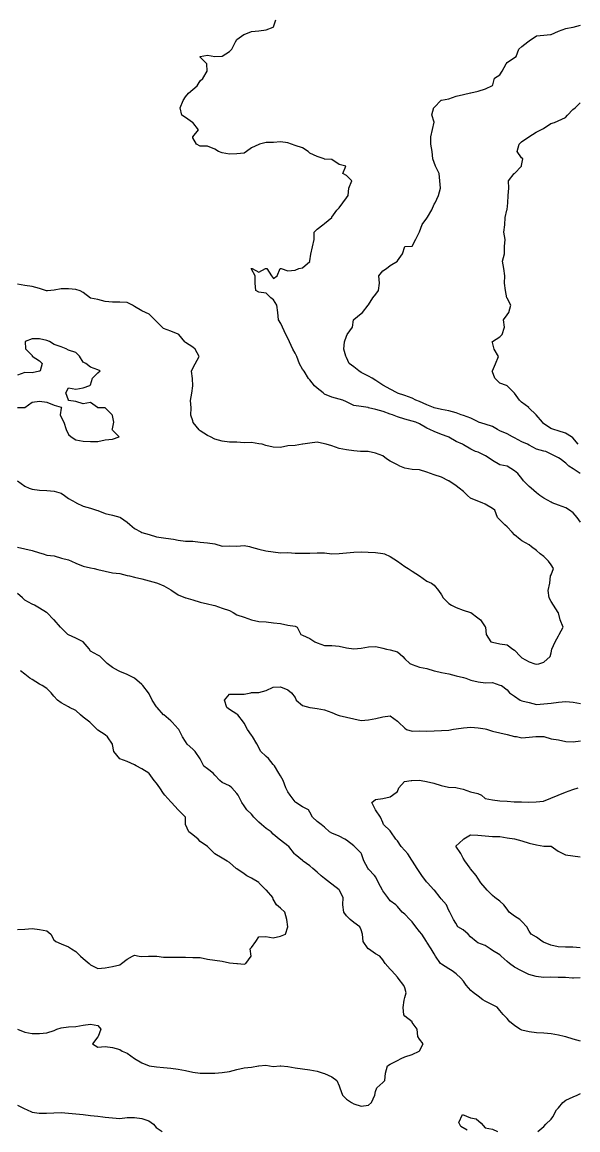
# Model space of a CAD drawing. Extents: x 597 to 1462, y 540 to 1101.
# Drawn here: x 783.2 to 857.6, y 746.8 to 895 of the extents above; entities that cross this region are included whole.
import ezdxf

# ---------------------------------------------------------------- set-up
doc = ezdxf.new("R2010")
doc.units = 0
doc.layers.add('TEST', color=7, linetype='CONTINUOUS')

msp = doc.modelspace()

# ---------------------------------------------------------------- linework, layer by layer
at = {"layer": 'TEST', "color": 7}
for points in [[(857.959478, 828.09224), (857.540153, 828.744456), (856.98107, 829.346549), (856.491923, 829.722949), (856.002747, 830.010674), (855.024396, 830.392436), (854.185772, 830.701385), (854.045818, 830.755515), (853.06741, 831.299075), (852.540586, 831.679624), (852.089002, 832.005731), (851.355224, 832.657975), (851.110538, 832.8638), (850.338096, 833.636129), (850.132356, 833.962322), (849.573245, 834.614537), (849.153919, 834.981567), (848.175596, 835.586115), (848.143084, 835.5943), (847.196285, 835.757142), (846.217877, 836.355086), (845.891769, 836.572397), (845.239525, 836.984329), (844.261202, 837.447766), (843.93501, 837.55089), (843.282794, 837.876998), (842.304358, 838.463992), (842.182043, 838.529298), (841.32595, 838.909846), (840.347626, 839.450217), (840.249752, 839.507565), (839.369275, 839.833729), (838.390867, 840.219216), (837.803873, 840.485973), (837.412685, 840.691826), (836.434277, 841.234031), (835.945129, 841.464381), (835.455953, 841.627731), (834.477545, 841.864995), (833.499194, 842.198526), (832.800299, 842.443212), (832.52087, 842.531999), (831.542434, 842.908879), (830.564111, 843.176934), (829.585788, 843.416286), (829.553276, 843.424471), (828.606476, 843.571396), (827.628125, 843.703984), (826.649802, 844.17696), (826.160541, 844.402879), (825.671394, 844.565721), (824.692986, 844.830897), (823.714634, 845.241446), (823.519082, 845.381456), (822.736395, 846.033643), (822.380767, 846.359808), (821.758128, 847.120735), (821.580159, 847.338046), (820.9753, 848.316398), (820.77972, 848.561084), (820.360395, 849.294862), (820.01868, 850.273214), (819.801482, 850.708062), (819.451978, 851.251622), (819.006462, 852.229945), (818.82313, 852.719206), (818.556374, 853.208297), (818.11162, 854.186705), (817.844779, 854.67588), (817.551437, 855.165113), (817.468802, 856.143464), (817.311181, 857.121788), (816.86654, 857.820711), (816.540376, 858.100111), (815.888132, 858.752439), (814.909724, 858.861236), (814.518564, 859.078547), (814.420689, 860.056955), (814.420689, 861.03525), (813.93157, 861.92473), (813.899058, 862.013545), (813.93157, 862.046057), (814.020329, 862.013545), (814.909724, 861.52437), (815.799176, 862.013545), (815.887963, 862.038381), (815.976778, 862.013545), (816.621599, 861.035137), (816.866314, 860.70903), (817.35549, 861.035137), (817.755681, 862.013545), (817.844496, 862.034148), (817.891458, 862.013545), (818.823187, 861.734032), (819.801538, 861.817881), (820.290714, 862.013545), (820.779946, 862.135832), (821.744497, 862.991953), (821.75635, 863.08074), (821.87875, 863.970107), (822.082543, 864.948515), (822.343175, 865.926867), (822.343175, 866.905275), (822.734363, 867.296435), (823.468198, 867.883457), (823.712884, 868.046694), (824.672073, 868.862034), (824.692675, 868.908996), (825.344919, 869.840838), (825.671083, 870.166917), (826.160146, 870.819189), (826.649435, 871.471433), (826.894121, 871.797597), (826.975599, 872.776005), (827.383128, 873.754357), (826.649322, 874.488134), (826.16009, 874.732821), (826.560337, 875.711229), (825.670914, 875.955944), (824.692506, 876.600709), (823.714182, 876.642901), (823.667192, 876.689919), (822.735351, 877.016055), (821.757056, 877.472663), (821.512341, 877.668214), (820.778535, 878.15739), (819.800127, 878.483554), (819.310951, 878.646792), (818.821776, 878.842456), (817.843368, 878.972956), (816.865044, 878.891507), (815.886721, 878.891507), (814.997241, 878.646792), (814.908454, 878.62619), (813.930102, 878.156233), (813.277887, 877.667057), (812.951694, 877.471477), (811.973371, 877.387544), (810.994963, 877.340583), (810.016612, 877.503876), (809.527464, 877.667114), (809.038204, 877.993278), (808.059908, 878.400835), (807.081444, 878.400835), (806.592296, 878.645522), (806.103149, 879.535002), (806.070637, 879.623817), (806.103149, 879.656329), (806.836842, 880.6031), (806.103149, 881.549899), (806.056131, 881.582411), (805.124318, 882.234655), (804.63517, 882.560819), (804.390427, 883.53917), (804.798097, 884.517522), (805.124148, 885.006754), (805.515393, 885.49593), (806.10233, 885.985078), (806.689437, 886.474338), (807.080597, 887.126497), (807.406733, 887.452661), (808.027481, 888.431013), (807.970162, 889.409421), (807.080682, 890.298901), (807.04817, 890.38766), (807.080682, 890.408262), (808.05909, 890.552223), (809.037413, 890.408262), (810.015765, 890.420115), (810.994173, 891.04075), (811.320337, 891.366914), (811.776944, 892.345266), (811.972524, 892.67143), (812.904253, 893.323674), (812.951243, 893.356186), (813.929566, 893.744072), (814.907974, 893.81412), (815.886382, 893.977357), (816.818139, 894.303549), (816.865129, 894.350511), (817.191208, 895.282296)], [(857.943928, 834.631866), (856.977656, 835.234015), (856.434152, 835.610443), (855.999304, 836.001631), (855.265526, 836.588682), (855.020811, 836.711081), (854.042403, 837.21767), (853.343536, 837.567146), (853.064052, 837.614164), (852.085728, 837.876462), (851.107292, 838.406052), (850.862606, 838.545667), (850.128828, 838.832066), (849.150476, 839.373566), (848.883635, 839.524131), (848.172153, 839.896975), (847.193717, 840.302049), (846.867665, 840.502568), (846.215309, 840.893784), (845.236985, 841.204341), (844.328512, 841.481004), (844.258408, 841.513516), (843.28, 842.0205), (842.301677, 842.36498), (842.022192, 842.458311), (841.323353, 842.71567), (840.345002, 842.98172), (839.366594, 843.160057), (838.388186, 843.396587), (838.290368, 843.437199), (837.409834, 843.81199), (836.431511, 844.240996), (835.94225, 844.415776), (835.453103, 844.695176), (834.474751, 845.060598), (833.496343, 845.373723), (833.42068, 845.394325), (832.517625, 845.883501), (831.614542, 846.372733), (831.538878, 846.424493), (830.560527, 847.042418), (830.071294, 847.351395), (829.582119, 847.618236), (828.603795, 848.112351), (828.324282, 848.329662), (827.625472, 848.873109), (827.023407, 849.307957), (826.646895, 850.123297), (826.576819, 850.286535), (826.320618, 851.264943), (826.379546, 852.243294), (826.64633, 852.9771), (826.755183, 853.221815), (827.46184, 854.200223), (827.608764, 855.178546), (827.624569, 855.203382), (828.602977, 855.994818), (828.798557, 856.158055), (829.562024, 857.136407), (829.582627, 857.168919), (830.169677, 858.115802), (830.560922, 858.604978), (830.952025, 859.094126), (831.0499, 860.072534), (830.979852, 861.050885), (831.538906, 861.703129), (832.028082, 862.029293), (832.517258, 862.420482), (833.464057, 863.007476), (833.496569, 863.054437), (834.148813, 863.986279), (834.443453, 864.964602), (834.475965, 864.985204), (835.454373, 865.013991), (835.943549, 865.945719), (836.418924, 866.924156), (836.430777, 866.948991), (836.786434, 867.903438), (837.408988, 868.75956), (837.484623, 868.881903), (838.086716, 869.860254), (838.387875, 870.642941), (838.510275, 870.838521), (838.974982, 871.816929), (839.257741, 872.795337), (839.148888, 873.773689), (839.040063, 874.751984), (838.583455, 875.73042), (838.387875, 876.219596), (838.225005, 876.708744), (838.108391, 877.68718), (837.953225, 878.665503), (837.953225, 879.643911), (838.170564, 880.622234), (838.371873, 881.600642), (838.061711, 882.578994), (838.356351, 883.557402), (838.388863, 883.582238), (839.343367, 884.53677), (839.368202, 884.544954), (840.34661, 884.733224), (841.324934, 885.08095), (842.303342, 885.319993), (843.235127, 885.515573), (843.282117, 885.527426), (844.260525, 885.734069), (845.238848, 886.050356), (846.198065, 886.49511), (846.218667, 886.583897), (846.463354, 887.473376), (847.197132, 887.962552), (847.490586, 888.451784), (848.012415, 889.430136), (848.175652, 889.570034), (849.15406, 890.245589), (849.34964, 890.408431), (849.740829, 891.386839), (850.131989, 891.713003), (850.914676, 892.365275), (851.11034, 892.487675), (852.088635, 893.148047), (853.067072, 893.235141), (853.956467, 893.343994), (854.045254, 893.355847), (855.023662, 893.779971), (856.002013, 894.127697), (856.933826, 894.323361), (856.979998, 894.335215), (857.958406, 894.591388)], [(857.667153, 838.537285), (856.946188, 839.393406), (856.750608, 839.515778), (855.967864, 840.004953), (854.989513, 840.32172), (854.402462, 840.494327), (854.011331, 840.644949), (853.032923, 841.294935), (852.870052, 841.472904), (852.054769, 842.441632), (852.042915, 842.449816), (851.07828, 843.414367), (851.061629, 843.42622), (850.099364, 844.160026), (849.819879, 844.404741), (849.12104, 845.363874), (849.088528, 845.384476), (848.141729, 846.331303), (848.052942, 846.363815), (847.163462, 846.689979), (846.511219, 847.342223), (846.185139, 848.231703), (846.168488, 848.32049), (846.185139, 848.353002), (846.604408, 849.299773), (847.000536, 850.278124), (846.429854, 851.256532), (846.185139, 852.145928), (846.152627, 852.234715), (846.185139, 852.251366), (847.163462, 852.887608), (847.489627, 853.213687), (847.815706, 854.192095), (847.652469, 855.170531), (848.141645, 855.82269), (848.38636, 856.148826), (848.631046, 857.127178), (848.14187, 858.074062), (848.130017, 858.106574), (847.947984, 859.084982), (847.817371, 860.063305), (847.864361, 861.041657), (847.709224, 862.020065), (847.532553, 862.998416), (847.81771, 863.976824), (847.81771, 864.955148), (847.899159, 865.933556), (847.708857, 866.911907), (847.863966, 867.89023), (847.900599, 868.868667), (848.121184, 869.847075), (848.146019, 869.935834), (848.254816, 870.825229), (848.308946, 871.803637), (848.390452, 872.782045), (848.341063, 873.760396), (849.109977, 874.738748), (849.121831, 874.75173), (850.086494, 875.716281), (850.098348, 875.805068), (850.238274, 876.694463), (850.098348, 876.834445), (849.511326, 877.67304), (849.772325, 878.651364), (850.098517, 878.9775), (851.060838, 879.629772), (851.07749, 879.637956), (852.055898, 880.280492), (852.754736, 880.606599), (853.034221, 880.769893), (854.012572, 881.422165), (854.501748, 881.585402), (854.990924, 881.781039), (855.969332, 882.237562), (856.214019, 882.563698), (856.94774, 883.297532), (857.273904, 883.542218), (857.926148, 884.194462)], [(782.628046, 833.640758), (783.594374, 832.929275), (784.181312, 832.662434), (784.572557, 832.499197), (785.55088, 832.382526), (786.529288, 832.336326), (787.50764, 832.234444), (788.486048, 831.992975), (788.905289, 831.684026), (789.464399, 831.24915), (790.442807, 830.711122), (790.450992, 830.702937), (791.419663, 830.237129), (792.398071, 829.969075), (793.180786, 829.724388), (793.376366, 829.674999), (794.354774, 829.255956), (795.333097, 829.017421), (796.311421, 828.786225), (796.392898, 828.745641), (797.289744, 828.11256), (797.656774, 827.767233), (798.268265, 827.252234), (799.148798, 826.788825), (799.246616, 826.71875), (800.224912, 826.432633), (801.20332, 826.115951), (802.181756, 826.005884), (803.160079, 825.852835), (803.486243, 825.810643), (804.138402, 825.712825), (805.11681, 825.580237), (806.095162, 825.564432), (807.07357, 825.417536), (808.051922, 825.319746), (809.03033, 825.179764), (810.008653, 824.891643), (810.987089, 824.928275), (811.965412, 824.882104), (812.94382, 824.963948), (813.677626, 824.83057), (813.922313, 824.741783), (814.900636, 824.481066), (815.879044, 824.25478), (816.857396, 824.131675), (817.835804, 823.992088), (818.814156, 824.064562), (819.792479, 823.967139), (820.770887, 823.942304), (821.749295, 823.967139), (822.727646, 823.999651), (823.705998, 823.991467), (824.684406, 823.85648), (825.662814, 823.929773), (826.641137, 823.99824), (827.619489, 824.081693), (828.597897, 824.123124), (829.576305, 824.106472), (830.554656, 824.044355), (831.532952, 823.90316), (831.728588, 823.849001), (832.511303, 823.493486), (833.489626, 822.881572), (833.497529, 822.869718), (834.466228, 822.17088), (834.90102, 821.891395), (835.44458, 821.541976), (836.422988, 820.918688), (836.431172, 820.910503), (837.400775, 820.193038), (838.053019, 819.932011), (838.379183, 819.652526), (838.990646, 818.953687), (839.35776, 818.366637), (839.574987, 817.97542), (840.335914, 817.214465), (840.727131, 816.997182), (841.314153, 816.70384), (842.292504, 816.344938), (843.270856, 816.025378), (843.287507, 816.017193), (844.249857, 815.283472), (844.575993, 815.038785), (845.228265, 814.084253), (845.240118, 814.059418), (845.337993, 813.081066), (845.963115, 812.102743), (846.207802, 812.037437), (847.186125, 811.814792), (848.164533, 811.694875), (848.925489, 811.124194), (849.142772, 810.984663), (849.925487, 810.146096), (850.121067, 809.973376), (851.09939, 809.397869), (851.882162, 809.167519), (852.077742, 809.097443), (852.403878, 809.167519), (853.05615, 809.363099), (853.925789, 810.145758), (854.034614, 810.634905), (854.157014, 811.124081), (854.578259, 812.102489), (855.013135, 812.885176), (855.135422, 813.08084), (855.665379, 814.059164), (855.257822, 815.037515), (855.013135, 815.969328), (855.001282, 816.016347), (854.362895, 816.994755), (854.036731, 817.483902), (853.792016, 817.97305), (853.645091, 818.951401), (853.873493, 819.929809), (853.961462, 820.908133), (854.036307, 821.07137), (854.342039, 821.886795), (854.036307, 822.375886), (853.686916, 822.865118), (853.057899, 823.494078), (852.568724, 823.843526), (852.079491, 824.28828), (851.427332, 824.821878), (851.101168, 825.047796), (850.122816, 825.622486), (849.87813, 825.800455), (849.144352, 826.387505), (848.843164, 826.778637), (848.165831, 827.45597), (847.839695, 827.75713), (847.187423, 828.409374), (846.861259, 828.735538), (846.510174, 829.713861), (846.209015, 829.944239), (845.230664, 830.508994), (844.811338, 830.692297), (844.252256, 830.89815), (843.273848, 831.325265), (842.854606, 831.670621), (842.295496, 832.192365), (841.724814, 832.648944), (841.317257, 832.975108), (840.338849, 833.621623), (840.326996, 833.629807), (839.359425, 834.118983), (838.380989, 834.445147), (837.89187, 834.608385), (837.402694, 834.804049), (836.424286, 835.097391), (835.445934, 835.167467), (834.467583, 835.342191), (833.815254, 835.586877), (833.489175, 835.749804), (832.510767, 836.23898), (832.021591, 836.565144), (831.532444, 836.956276), (830.554092, 837.347492), (829.575684, 837.533308), (828.597276, 837.533308), (828.551076, 837.541492), (827.619235, 837.644616), (826.64094, 837.75917), (825.662532, 837.960874), (824.684067, 838.310378), (823.950402, 838.5199), (823.705659, 838.589948), (822.727336, 838.781068), (821.748928, 838.670635), (820.817171, 838.520069), (820.77021, 838.512167), (819.791802, 838.355026), (818.81345, 838.308036), (817.835042, 838.110029), (816.856719, 838.12668), (815.878367, 838.354969), (815.389135, 838.518235), (814.899959, 838.599684), (813.921551, 838.762922), (812.9432, 838.696035), (811.964876, 838.797494), (810.986468, 838.822329), (810.008032, 838.956921), (809.029709, 839.215578), (808.442686, 839.495062), (808.051526, 839.68164), (807.073118, 840.323131), (806.950803, 840.473724), (806.14362, 841.452048), (806.094231, 841.647628), (805.814746, 842.430286), (805.85135, 843.408751), (805.794821, 844.387159), (805.956055, 845.365454), (806.089461, 846.343806), (806.025764, 847.322214), (805.917701, 848.300537), (806.09567, 848.691782), (806.421834, 849.278832), (806.93435, 850.257127), (806.421834, 851.235563), (806.09567, 851.502292), (805.117318, 852.11604), (805.02856, 852.213802), (804.228008, 853.192154), (804.139249, 853.267789), (803.160898, 853.644274), (802.182574, 854.020702), (801.965235, 854.171267), (801.204336, 854.932279), (800.986996, 855.149506), (800.226069, 855.910462), (799.736893, 856.127773), (799.247717, 856.372459), (798.269309, 856.966537), (798.024622, 857.106491), (797.290901, 857.473521), (796.312493, 857.541226), (795.334142, 857.549411), (794.355734, 857.638198), (793.377382, 857.904954), (792.398974, 858.073215), (792.382323, 858.0814), (791.419945, 858.815177), (791.028785, 859.05992), (790.441763, 859.243196), (789.463355, 859.304522), (788.485032, 859.321174), (787.506624, 859.141962), (786.6172, 859.060485), (786.528441, 859.0523), (786.503606, 859.060485), (785.54913, 859.361644), (784.570722, 859.619878), (783.592399, 859.759775), (782.614076, 859.917001)], [(782.61718, 843.454302), (783.595503, 843.454302), (784.573855, 844.172049), (785.552263, 844.27681), (786.530614, 844.136912), (787.508938, 843.764069), (788.487346, 843.469429), (788.519858, 843.436917), (788.487346, 843.34813), (788.347448, 842.458678), (788.487346, 842.132598), (788.813538, 841.480355), (789.139702, 840.501947), (789.465782, 839.849675), (789.791946, 839.523595), (790.44419, 839.132379), (791.422513, 838.936799), (792.400921, 838.871492), (793.379273, 838.871492), (794.357596, 839.132604), (795.336032, 839.197911), (796.225484, 839.524075), (795.336032, 840.41347), (795.30352, 840.502342), (795.336032, 840.591101), (795.531612, 841.480524), (795.336032, 842.369947), (795.289042, 842.458763), (794.357201, 843.390604), (793.37885, 843.407255), (793.331888, 843.439767), (792.400159, 844.092067), (791.421695, 843.928774), (790.4434, 844.222172), (789.465048, 844.386228), (789.432536, 844.41874), (789.072844, 845.397091), (789.464089, 846.049335), (790.442497, 845.885985), (791.42082, 846.049335), (792.3103, 846.375386), (792.399059, 846.464202), (792.643774, 847.353681), (793.37758, 848.087459), (793.703631, 848.332146), (793.37758, 848.495383), (792.399172, 848.821547), (791.7469, 849.310723), (791.420764, 849.50636), (790.931588, 850.289075), (790.442412, 850.778222), (789.464089, 851.127726), (789.137896, 851.267652), (788.485652, 851.547137), (787.507244, 851.87903), (786.920279, 852.24606), (786.52909, 852.409354), (785.550739, 852.613146), (784.572331, 852.637982), (783.640546, 852.246737), (783.682795, 851.268442), (784.572246, 850.378962), (784.604758, 850.290147), (785.551557, 849.703153), (785.942774, 849.311908), (785.640344, 848.3335), (785.551557, 848.300988), (784.573206, 848.087798), (783.594798, 848.137187), (782.616474, 847.74597)], [(782.618309, 824.747766), (783.59666, 824.549646), (784.575068, 824.30256), (785.55342, 824.001401), (786.042652, 823.850751), (786.531743, 823.672753), (787.510151, 823.583994), (788.488559, 823.29181), (789.466911, 823.045035), (789.833997, 822.872399), (790.445375, 822.614956), (791.423783, 822.220071), (792.402248, 821.97211), (792.891367, 821.894076), (793.380543, 821.771676), (794.358894, 821.548692), (795.337302, 821.327741), (796.315626, 821.241719), (797.294034, 820.98072), (797.620226, 820.915414), (798.272442, 820.764848), (799.250793, 820.523802), (800.229201, 820.242709), (801.207553, 820.002086), (801.37079, 819.93678), (802.186187, 819.587276), (803.164538, 819.033584), (803.273391, 818.958739), (804.143003, 818.399657), (805.121439, 817.986794), (805.142041, 817.97861), (806.101202, 817.70683), (807.07961, 817.391841), (808.057933, 817.183928), (808.791739, 817.000625), (809.036426, 816.939326), (810.014749, 816.60907), (810.993185, 816.282906), (811.482333, 816.021878), (811.971621, 815.720719), (812.949916, 815.369634), (813.928268, 815.04999), (813.96078, 815.042087), (814.907579, 814.832594), (815.885987, 814.762518), (816.864339, 814.634361), (817.84269, 814.552996), (818.821098, 814.343503), (819.799393, 814.172843), (820.044108, 814.06399), (820.533284, 813.085582), (820.777971, 812.996766), (821.756322, 812.542248), (822.408566, 812.1074), (822.73473, 811.967502), (823.713054, 811.617998), (824.691462, 811.581394), (825.669813, 811.50573), (826.648221, 811.279811), (827.626573, 811.138248), (828.604896, 811.251617), (829.583304, 811.40873), (830.561712, 811.45572), (831.540064, 811.251928), (832.029296, 811.129528), (832.518387, 811.007241), (833.496823, 810.762526), (834.195634, 810.151063), (834.475118, 809.824899), (835.127306, 809.172712), (835.45347, 809.057734), (836.431793, 808.716443), (837.410201, 808.540054), (838.388553, 808.202037), (838.421065, 808.193852), (839.367892, 807.998188), (840.3463, 807.817763), (841.324623, 807.524816), (842.303031, 807.309086), (842.629111, 807.215839), (843.281355, 806.985856), (844.259791, 806.726805), (845.238086, 806.604405), (846.216494, 806.641066), (847.194846, 806.307987), (847.390426, 806.237911), (848.173197, 805.678914), (848.466539, 805.25956), (849.151436, 804.83157), (849.885242, 804.281152), (850.129928, 804.186635), (851.10828, 803.955072), (852.086688, 803.716876), (853.065096, 803.813509), (854.043448, 803.898599), (855.021771, 804.026248), (856.000179, 804.111395), (856.97853, 804.01479), (857.956938, 803.856012)], [(782.63956, 760.266536), (783.594092, 759.875432), (784.572387, 759.707651), (785.550795, 759.678864), (786.529147, 759.805328), (787.50747, 760.087692), (787.898715, 760.265661), (788.485709, 760.448992), (789.464173, 760.571336), (790.442468, 760.632691), (791.42082, 760.799569), (792.399228, 760.964895), (793.377636, 760.755373), (793.768796, 760.266197), (793.424231, 759.287789), (793.377269, 759.255277), (792.643463, 758.308506), (793.377269, 757.88918), (794.355592, 757.94173), (795.333916, 757.81933), (796.312324, 757.574616), (796.638432, 757.329929), (797.29076, 757.068902), (798.269055, 756.360185), (798.27724, 756.352001), (799.245883, 755.776521), (800.224319, 755.379548), (800.256831, 755.371645), (801.203602, 755.217383), (802.18201, 755.127354), (803.160361, 755.045961), (804.138769, 754.937108), (805.117093, 754.738988), (806.095444, 754.516004), (807.073852, 754.399757), (808.05226, 754.399757), (809.030612, 754.399757), (810.008935, 754.473812), (810.987371, 754.609758), (811.965779, 754.881425), (812.944103, 755.103591), (813.922454, 755.174485), (814.869225, 755.370065), (814.901737, 755.370065), (815.880089, 755.447309), (816.369264, 755.365944), (816.858497, 755.280798), (817.790225, 755.365944), (817.837243, 755.365944), (817.884205, 755.365944), (818.815962, 755.277129), (819.794285, 755.102829), (820.772693, 754.9747), (821.751045, 754.855658), (822.729453, 754.659599), (823.54468, 754.387903), (823.70755, 754.330556), (824.685958, 753.898897), (825.370855, 753.409721), (825.664197, 752.675943), (825.753012, 752.431257), (826.109036, 751.452905), (826.642633, 750.919251), (827.341556, 750.474497), (827.620956, 750.278917), (828.599364, 749.985462), (829.577801, 750.118869), (830.012592, 750.474497), (830.433809, 751.452905), (830.556124, 751.942081), (830.696106, 752.431257), (831.534701, 753.165034), (831.779416, 753.409721), (831.860866, 754.388129), (832.121498, 755.366481), (832.512742, 755.583792), (833.49115, 756.100089), (833.980298, 756.344832), (834.469474, 756.56203), (835.447882, 756.888223), (836.402386, 757.323071), (836.427221, 757.370033), (836.916397, 758.301874), (836.427221, 758.954118), (836.182534, 759.280282), (836.101085, 760.258634), (835.448926, 761.190475), (835.42409, 761.236618), (834.469558, 762.019333), (834.329633, 762.21497), (834.224815, 763.193321), (834.380348, 764.171729), (834.469135, 764.497809), (834.655317, 765.150053), (834.469135, 765.802296), (834.31857, 766.128461), (833.588602, 767.106812), (833.490727, 767.229212), (832.729771, 768.08522), (832.512573, 768.302531), (831.827676, 769.063459), (831.534278, 769.552635), (831.11498, 770.04181), (830.55587, 770.34297), (829.577575, 771.012881), (829.56939, 771.021065), (828.866657, 771.999501), (828.783204, 772.977825), (828.599929, 773.564875), (828.449307, 773.956063), (827.621408, 774.553951), (827.132345, 774.9345), (826.643056, 775.42376), (826.300608, 775.912908), (826.17945, 776.891344), (826.187634, 777.869667), (825.723407, 778.84799), (825.666088, 778.897351), (824.687652, 779.687065), (824.524838, 779.826963), (823.709498, 780.438454), (823.257914, 780.80554), (822.73109, 781.262063), (822.129053, 781.783892), (821.752597, 782.133339), (820.872035, 782.7623), (820.774245, 782.860062), (819.795837, 783.659089), (819.698047, 783.740538), (818.915389, 784.718946), (818.817514, 784.79382), (817.839162, 785.546478), (817.661193, 785.697044), (816.860698, 786.374321), (816.55951, 786.675565), (815.882177, 787.138917), (815.270714, 787.65386), (814.9036, 787.980024), (814.251441, 788.632296), (813.925305, 789.051537), (813.323212, 789.61062), (812.946784, 790.15418), (812.64554, 790.589028), (812.140926, 791.567351), (811.968206, 791.793298), (811.315963, 792.545759), (810.989798, 792.817482), (810.01139, 793.29393), (809.710203, 793.52428), (809.03287, 794.258086), (808.806979, 794.502772), (808.054405, 795.114263), (807.565229, 795.481265), (807.076054, 796.443586), (807.0642, 796.459391), (806.391298, 797.437799), (806.097956, 797.731197), (805.337, 798.416094), (805.119717, 798.742258), (804.684841, 799.394502), (804.222815, 800.372825), (804.14145, 800.454275), (803.313523, 801.351177), (803.162958, 801.529146), (802.184634, 802.319933), (802.172781, 802.327835), (801.295409, 803.306243), (801.206622, 803.404033), (800.656316, 804.284595), (800.22827, 805.140688), (800.146821, 805.263003), (799.413043, 806.241439), (799.249806, 806.404676), (798.271398, 807.213469), (798.259544, 807.221371), (797.291974, 807.739362), (796.313566, 808.145338), (796.150328, 808.19944), (795.334988, 808.644194), (794.601182, 809.177792), (794.356467, 809.457305), (793.657657, 810.156143), (793.378172, 810.306709), (792.399821, 810.855038), (792.221851, 811.134551), (791.4213, 812.102207), (791.405495, 812.11406), (790.443174, 812.565644), (789.464766, 813.022533), (789.342451, 813.092609), (788.486358, 813.94873), (788.364043, 814.071045), (787.507922, 815.035681), (787.496068, 815.047534), (786.531405, 816.012085), (786.498893, 816.023938), (785.552122, 816.610989), (784.89985, 817.002121), (784.573714, 817.111002), (783.595362, 817.687159), (783.269198, 817.980529), (782.617039, 818.567579)], [(782.613793, 773.608394), (783.592201, 773.656964), (784.570525, 773.732628), (785.548848, 773.632383), (786.527256, 773.415072), (787.086366, 772.98028), (787.505608, 772.246502), (787.750322, 772.001816), (788.484128, 771.708361), (789.462424, 771.290362), (789.829538, 771.02352), (790.441001, 770.647036), (791.043094, 770.044943), (791.419522, 769.718779), (792.234834, 769.066535), (792.398156, 768.888566), (793.376507, 768.414207), (794.35483, 768.479541), (795.333267, 768.638714), (796.311562, 768.903834), (796.556277, 769.067128), (797.290083, 769.654122), (798.023804, 770.045366), (798.268491, 770.185349), (798.920706, 770.045366), (799.246899, 769.98006), (800.136378, 770.045366), (800.225166, 770.053269), (801.203461, 770.053269), (801.250479, 770.045084), (802.182207, 769.922713), (803.160615, 769.922713), (804.138967, 769.914528), (805.117375, 769.906344), (806.095726, 769.850605), (807.074134, 769.850605), (808.052458, 769.643567), (809.030866, 769.512587), (810.009217, 769.368936), (810.987625, 769.143102), (811.965977, 769.076215), (812.054736, 769.068031), (812.944216, 768.979216), (813.188902, 769.068031), (813.903517, 770.046439), (813.772114, 771.024847), (813.922708, 771.220427), (814.524858, 772.003114), (814.90089, 772.614576), (815.879298, 772.687841), (816.85765, 772.49229), (817.836058, 772.701783), (818.488302, 772.981296), (818.798436, 773.959619), (818.651539, 774.937971), (818.423165, 775.916379), (817.836114, 776.450033), (817.292554, 776.894787), (816.857791, 777.677446), (816.787715, 777.873026), (815.954539, 778.851377), (815.878903, 778.921425), (814.970374, 779.829954), (814.900326, 779.887274), (813.921974, 780.481944), (813.299364, 780.808108), (812.943736, 781.069136), (811.965384, 781.729112), (811.890539, 781.78646), (810.9874, 782.569119), (810.69403, 782.764699), (810.009104, 783.145332), (809.030809, 783.737462), (809.022625, 783.745647), (808.050764, 784.717535), (808.042862, 784.72572), (807.073288, 785.398284), (806.785647, 785.703958), (806.095021, 786.291009), (805.535939, 786.682141), (805.116585, 787.64449), (805.1084, 787.661141), (805.1084, 788.639578), (804.138854, 789.609067), (804.13067, 789.617252), (803.214012, 790.595575), (803.159882, 790.68439), (802.34457, 791.573842), (802.181643, 791.818529), (801.692467, 792.552335), (801.203235, 793.204578), (800.909865, 793.530743), (800.22494, 794.495294), (800.216755, 794.507147), (799.24814, 795.11861), (798.514363, 795.485724), (798.269676, 795.648962), (797.291268, 796.103791), (796.312916, 796.460661), (796.305014, 796.460661), (795.526561, 797.438956), (795.330981, 798.370797), (795.322796, 798.417787), (794.64535, 799.396111), (794.352008, 799.662952), (793.3736, 800.26575), (793.27581, 800.374603), (792.395362, 801.255165), (792.30649, 801.352927), (791.417066, 802.005199), (791.040582, 802.331335), (790.438489, 802.890445), (789.599922, 803.309771), (789.460335, 803.398558), (788.482012, 803.911694), (787.992836, 804.288207), (787.503576, 804.831711), (787.148032, 805.266502), (786.525393, 805.837212), (785.913931, 806.244769), (785.546872, 806.440434), (784.568521, 807.03962), (784.275179, 807.223008), (783.590254, 807.749832), (783.003232, 808.201416)], [(857.953721, 758.68866), (856.975426, 758.927674), (855.997018, 759.236989), (855.801438, 759.294337), (855.018751, 759.457574), (854.040343, 759.633173), (853.061992, 759.751029), (852.083584, 759.783541), (851.105232, 759.901764), (850.126824, 760.157965), (849.847396, 760.272942), (849.148585, 760.787828), (848.519597, 761.25135), (848.170177, 761.695991), (847.636467, 762.229702), (847.191741, 762.773262), (846.800553, 763.208053), (846.213502, 763.534189), (845.235151, 764.013798), (844.908987, 764.186461), (844.256743, 764.675694), (843.604527, 765.164869), (843.278335, 765.431626), (842.676327, 766.143193), (842.299842, 766.686668), (841.944242, 767.121516), (841.32166, 767.692226), (840.778128, 768.099839), (840.343252, 768.360895), (839.3649, 768.956102), (839.234429, 769.078417), (838.582072, 770.056825), (838.386492, 770.350195), (838.005972, 771.03512), (837.408084, 771.931909), (837.358724, 772.013358), (836.722792, 772.991682), (836.429366, 773.337037), (835.916879, 773.97009), (835.451043, 774.622334), (835.124878, 774.948498), (834.472691, 775.647336), (834.116668, 775.926849), (833.494057, 776.687805), (833.249342, 776.905088), (832.515536, 777.438798), (832.189485, 777.88344), (831.537241, 778.772919), (831.494993, 778.861678), (830.919683, 779.840114), (830.559116, 780.601042), (830.381146, 780.818353), (829.580623, 781.698886), (829.523275, 781.796705), (828.975228, 782.775028), (828.649036, 783.753351), (828.602074, 783.834829), (827.705172, 784.731675), (827.623807, 784.80652), (826.645399, 785.569875), (826.428172, 785.709857), (825.667217, 786.112475), (824.688809, 786.492233), (824.395354, 786.687898), (823.710457, 787.310424), (823.275694, 787.66608), (822.732134, 788.073609), (822.109523, 788.644404), (821.753952, 789.296534), (821.575926, 789.622727), (820.775487, 790.022946), (819.866957, 790.60105), (819.79691, 790.6825), (819.124261, 791.579317), (818.818558, 792.024043), (818.525216, 792.557725), (818.18559, 793.536048), (817.840207, 794.18832), (817.59552, 794.514485), (817.012251, 795.492808), (816.861629, 795.670862), (816.232669, 796.471301), (815.883221, 796.758998), (815.149444, 797.449539), (814.904757, 797.938828), (814.64404, 798.427947), (814.05699, 799.406412), (813.92649, 799.62361), (813.399638, 800.38465), (812.948138, 801.223217), (812.866689, 801.363115), (812.09213, 802.341551), (811.96973, 802.43031), (810.991435, 803.052949), (810.624292, 803.319733), (810.339135, 804.298141), (810.991435, 805.080828), (811.96973, 805.11334), (812.948138, 805.080828), (813.837534, 805.27638), (813.926349, 805.301216), (814.904757, 805.301216), (815.883165, 805.603645), (816.861516, 806.011202), (817.839812, 806.059772), (818.818248, 805.668556), (819.307395, 805.27734), (819.796571, 804.625068), (819.936553, 804.298988), (820.775148, 803.56521), (821.753556, 803.328708), (821.786068, 803.320806), (822.732868, 803.173853), (823.711219, 803.014679), (824.689627, 802.635344), (825.423348, 802.342003), (825.668035, 802.253187), (826.646443, 801.992499), (827.624795, 801.783005), (828.603203, 801.559542), (829.581526, 801.643474), (830.559934, 801.852968), (831.538286, 802.06249), (832.516694, 802.179132), (833.495045, 801.486107), (833.634943, 801.36382), (834.473622, 800.525225), (834.669146, 800.385243), (835.451918, 800.154893), (836.430269, 800.201855), (837.408592, 800.140528), (838.387, 800.207415), (839.365408, 800.224066), (840.34376, 800.256578), (840.996004, 800.387162), (841.322112, 800.441321), (842.30052, 800.593184), (843.278843, 800.659281), (844.257251, 800.605122), (845.235602, 800.4418), (845.398896, 800.387642), (846.214152, 800.142955), (847.192588, 799.919492), (848.170996, 799.694448), (849.149347, 799.448124), (849.394034, 799.407484), (850.127812, 799.267558), (851.106163, 799.35595), (851.995643, 799.407738), (852.084402, 799.415923), (853.06281, 799.415923), (853.083412, 799.407738), (854.042629, 799.136043), (855.020952, 798.988723), (855.999304, 798.779201), (856.977712, 798.735428), (857.95612, 798.857828)], [(857.924934, 767.143416), (857.035568, 767.11463), (856.946752, 767.106445), (856.89979, 767.11463), (855.967949, 767.177537), (854.989598, 767.185722), (854.01119, 767.218234), (853.032838, 767.193398), (852.05443, 767.340718), (851.076135, 767.582949), (850.097699, 768.084599), (850.081048, 768.092784), (849.118698, 768.582016), (848.466454, 769.071192), (848.140262, 769.315878), (847.339767, 770.049684), (847.161797, 770.20025), (846.183389, 770.810612), (845.903961, 771.027951), (845.205038, 771.472649), (844.226714, 771.843432), (844.009375, 772.00667), (843.248476, 772.629308), (842.947288, 772.984824), (842.269898, 773.571874), (841.536092, 773.963119), (841.291378, 774.452351), (840.965298, 774.941414), (840.47615, 775.91985), (840.312913, 776.245986), (840.051801, 776.898258), (839.334336, 777.726101), (839.19441, 777.876666), (838.431055, 778.855018), (838.355448, 778.930653), (837.516825, 779.833736), (837.376927, 779.96432), (836.741024, 780.812229), (836.398463, 781.382939), (836.110822, 781.790468), (835.495436, 782.768819), (835.419801, 782.891219), (834.849091, 783.747227), (834.441534, 784.191981), (833.98995, 784.725635), (833.463126, 785.486591), (833.267546, 785.703902), (832.593571, 786.682225), (832.484718, 786.804625), (831.628597, 787.660662), (831.50631, 787.905348), (831.212855, 788.639154), (830.528043, 789.603705), (830.51619, 789.615558), (830.037738, 790.593882), (830.526914, 791.013208), (831.505322, 791.152738), (832.483674, 791.37654), (832.809838, 791.57212), (833.461997, 792.061381), (833.679308, 792.550528), (834.440236, 793.40665), (835.329659, 793.528965), (835.418418, 793.536867), (836.396826, 793.579878), (836.641541, 793.531307), (837.375347, 793.408964), (838.35367, 793.205199), (839.332078, 792.889336), (840.31043, 792.65766), (841.288838, 792.586794), (841.484389, 792.554282), (842.267076, 792.376228), (843.245428, 792.006348), (844.223836, 791.810768), (844.713012, 791.575874), (845.202244, 791.12429), (846.180567, 790.947111), (847.158919, 790.807185), (848.137327, 790.770581), (849.115735, 790.695708), (850.094086, 790.679056), (851.07241, 790.636836), (852.050818, 790.679056), (853.029226, 790.783846), (854.007577, 791.19304), (854.975148, 791.576072), (854.987001, 791.576072), (855.965409, 791.986169), (856.943761, 792.325005), (857.677538, 792.550895)], [(857.935744, 771.139514), (856.957336, 771.246278), (855.978984, 771.26293), (855.000576, 771.3115), (854.022253, 771.514107), (853.043901, 771.906932), (852.799214, 772.029219), (852.065408, 772.56293), (851.36657, 773.007656), (851.087085, 773.398787), (850.793659, 773.985838), (850.108846, 774.670706), (849.842062, 774.964076), (849.130495, 775.398924), (848.431656, 775.942484), (848.152172, 776.333701), (847.700644, 776.920751), (847.17382, 777.409984), (846.488923, 777.899046), (846.195581, 778.165916), (845.484014, 778.877398), (845.21723, 779.170853), (844.64652, 779.85575), (844.238991, 780.467212), (843.994276, 780.834214), (843.260498, 781.714776), (843.202361, 781.812566), (842.477247, 782.790889), (842.281611, 783.146545), (841.939106, 783.769128), (841.303203, 784.74), (841.2953, 784.748185), (841.303203, 784.768787), (842.281526, 785.662754), (842.362975, 785.728088), (843.259765, 786.266202), (844.238173, 786.237415), (845.216524, 786.142475), (846.194932, 786.04175), (847.173284, 786.04175), (848.151692, 785.852323), (849.130015, 785.729133), (849.150617, 785.729133), (850.109862, 785.484418), (851.088186, 785.141913), (852.066509, 784.936907), (853.044917, 784.756059), (854.023325, 784.756059), (854.03913, 784.748156), (855.001451, 784.095913), (855.588473, 783.769748), (855.97969, 783.606906), (856.958041, 783.468956), (857.936449, 783.325418)], [(852.245325, 746.573706), (853.060665, 747.272545), (853.340065, 747.551973), (854.039017, 748.250784), (854.283703, 748.530268), (854.772851, 749.508733), (855.017538, 749.753419), (855.604588, 750.487197), (855.995833, 750.766625), (856.974156, 751.220918), (857.533238, 751.465605), (857.952564, 751.675099)], [(782.607613, 750.12409), (783.585964, 749.60164), (783.830651, 749.512768), (784.564457, 749.186689), (785.542865, 749.023367), (786.521188, 749.023367), (787.49954, 749.104816), (788.477948, 749.113001), (789.456356, 749.026669), (790.434707, 748.956593), (791.413031, 748.863262), (792.391439, 748.746676), (793.369847, 748.622216), (794.022034, 748.537154), (794.348198, 748.485395), (795.32655, 748.414557), (796.304958, 748.341264), (797.283366, 748.461519), (798.261689, 748.469703), (799.240041, 748.339204), (800.218449, 748.001158), (800.829911, 747.556489), (801.196913, 747.137191), (801.979685, 746.578081)], [(842.798755, 746.784554), (841.979689, 747.242968), (841.689988, 747.778202), (842.161723, 748.84551), (843.253866, 748.420681), (843.98962, 748.280135), (844.687358, 747.712416), (845.233429, 747.062797), (846.211753, 746.899475), (846.863996, 746.573396)]]:
    msp.add_lwpolyline(points, dxfattribs=at)

doc.saveas('drawing.dxf')
